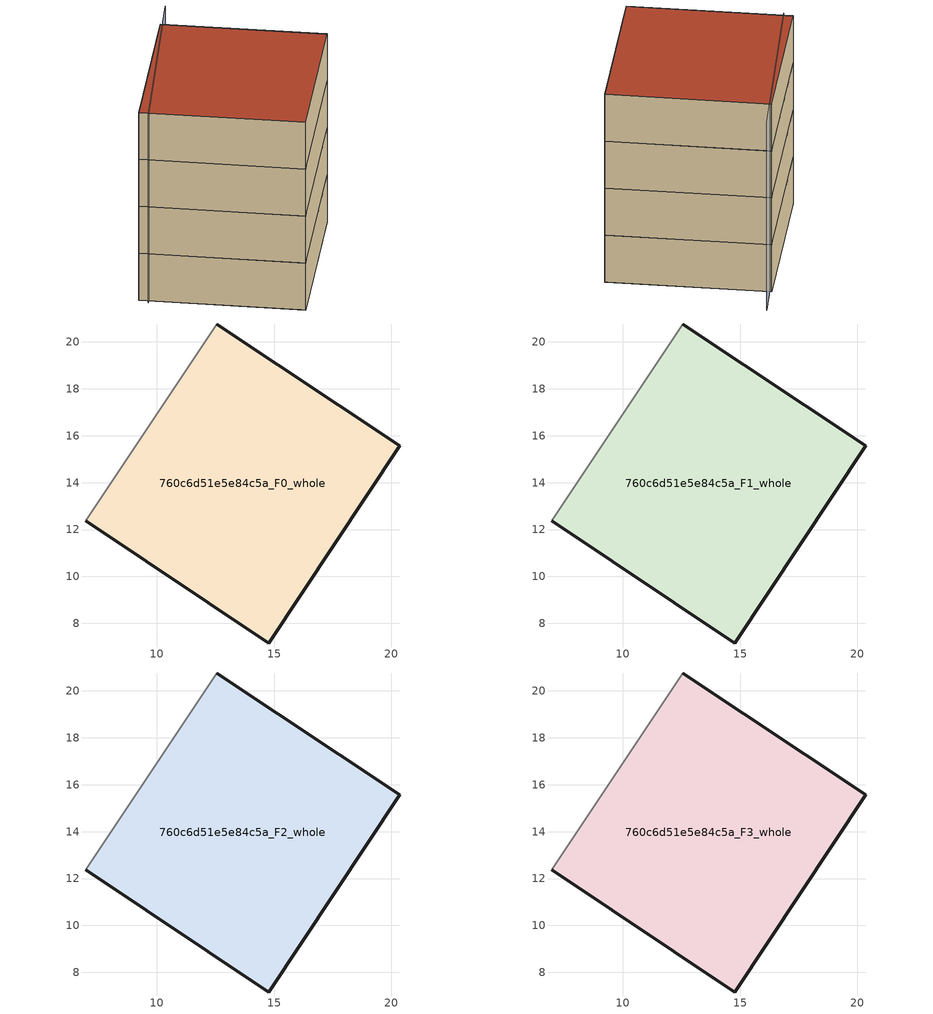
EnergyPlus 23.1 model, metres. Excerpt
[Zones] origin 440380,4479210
760c6d51e5e84c5a_F0_whole
 floor ground (EU_floor_Construction): 14.76,7.17 20.36,15.57 12.57,20.76 6.97,12.37 z0
 wall outside (EU_wall_Construction): 12.57,20.76 20.36,15.57 14.76,7.17 6.97,12.37 z0:3
 wall adiabatic (EU_wall_Construction): 6.97,12.37 12.57,20.76 z0:3
760c6d51e5e84c5a_F1_whole
 floor to 760c6d51e5e84c5a_F0_whole (EU_floor_Construction): 14.76,7.17 20.36,15.57 12.56,20.76 6.96,12.37 z3
 wall outside (EU_wall_Construction): 12.57,20.76 20.36,15.57 14.76,7.17 6.97,12.37 z3:6
 wall adiabatic (EU_wall_Construction): 6.97,12.37 12.57,20.76 z3:6
760c6d51e5e84c5a_F2_whole
 floor to 760c6d51e5e84c5a_F1_whole (EU_floor_Construction): 14.76,7.17 20.36,15.57 12.56,20.76 6.96,12.37 z6
 wall outside (EU_wall_Construction): 12.57,20.76 20.36,15.57 14.76,7.17 6.97,12.37 z6:9
 wall adiabatic (EU_wall_Construction): 6.97,12.37 12.57,20.76 z6:9
760c6d51e5e84c5a_F3_whole
 floor to 760c6d51e5e84c5a_F2_whole (EU_floor_Construction): 14.76,7.17 20.36,15.57 12.56,20.76 6.96,12.37 z9
 wall outside (EU_wall_Construction): 12.57,20.76 20.36,15.57 14.76,7.17 6.97,12.37 z9:12
 wall adiabatic (EU_wall_Construction): 6.97,12.37 12.57,20.76 z9:12
 roof outside (EU_roof_Construction): 20.36,15.57 14.76,7.17 6.97,12.37 12.57,20.76 z12
shading: 13.76,22.47 7.32,11.88 z0:12
[Building]
EU S2 Campaign: North Axis=0; Terrain=City; Solar Distribution=FullExterior
[Site:Location]
Madrid: Latitude=40.5; Longitude=-3.5; Time Zone=1; Elevation=609
[SizingPeriod:WeatherFileDays]
AnnualSizingPeriod: Begin Month=1; Begin Day of Month=1; End Month=12; End Day of Month=31; Day of Week for Start Day=Monday; Use Weather File Daylight Saving Period=No; Use Weather File Rain and Snow Indicators=No
[MATERIAL]
EU_InternalMass_Material: Roughness=MediumRough; Thickness=0.1; Conductivity=1; Density=1800; Specific Heat=900; Thermal Absorptance=0.9; Solar Absorptance=0.7; Visible Absorptance=0.7
[MATERIAL:NOMASS] Roughness=MediumRough; Thermal Absorptance=0.9; Solar Absorptance=0.7; Visible Absorptance=0.7
Name | Thermal Resistance
EU_wall_NoMass; EU_roof_NoMass | 2.16768
EU_floor_NoMass | 1.14339
[CONSTRUCTION]
EU_wall_Construction: EU_wall_NoMass
EU_roof_Construction: EU_roof_NoMass
EU_floor_Construction: EU_floor_NoMass
EU_InternalMass_Construction: EU_InternalMass_Material
[ZONE] Type=1; Multiplier=1; Ceiling Height=autocalculate; Floor Area=autocalculate; Part of Total Floor Area=Yes
Name | Volume
760c6d51e5e84c5a_F0_whole | 283.693
760c6d51e5e84c5a_F1_whole; 760c6d51e5e84c5a_F2_whole; 760c6d51e5e84c5a_F3_whole | 283.694
[INTERNALMASS] Construction=EU_InternalMass_Construction; Surface Area=94.5645
Name | Zone or ZoneList
760c6d51e5e84c5a_F0_whole_EU_InternalMass | 760c6d51e5e84c5a_F0_whole
760c6d51e5e84c5a_F1_whole_EU_InternalMass | 760c6d51e5e84c5a_F1_whole
760c6d51e5e84c5a_F2_whole_EU_InternalMass | 760c6d51e5e84c5a_F2_whole
760c6d51e5e84c5a_F3_whole_EU_InternalMass | 760c6d51e5e84c5a_F3_whole
[OTHEREQUIPMENT] Fuel Type=Electricity; Design Level Calculation Method=Watts/Area; Power per Zone Floor Area=1; Fraction Latent=0; Fraction Radiant=0; Fraction Lost=0; Carbon Dioxide Generation Rate=0; EndUse Subcategory=EU_Step8_InternalGains
Name | Zone or ZoneList or Space or SpaceList | Schedule
EU_Step8_InternalGain_760c6d51e5e84c5a_F0_whole_f000 | 760c6d51e5e84c5a_F0_whole | EU_Step8_GainSchedule_760c6d51e5e84c5a_F0_whole_f000
EU_Step8_InternalGain_760c6d51e5e84c5a_F1_whole_f000 | 760c6d51e5e84c5a_F1_whole | EU_Step8_GainSchedule_760c6d51e5e84c5a_F1_whole_f000
EU_Step8_InternalGain_760c6d51e5e84c5a_F2_whole_f000 | 760c6d51e5e84c5a_F2_whole | EU_Step8_GainSchedule_760c6d51e5e84c5a_F2_whole_f000
EU_Step8_InternalGain_760c6d51e5e84c5a_F3_whole_f000 | 760c6d51e5e84c5a_F3_whole | EU_Step8_GainSchedule_760c6d51e5e84c5a_F3_whole_f000
[ZONEVENTILATION:DESIGNFLOWRATE] Schedule=EU_AlwaysOn; Design Flow Rate Calculation Method=AirChanges/Hour; Air Changes per Hour=0.480546; Ventilation Type=Natural; Fan Pressure Rise=0; Fan Total Efficiency=1; Constant Term Coefficient=1; Temperature Term Coefficient=0; Velocity Term Coefficient=0; Velocity Squared Term Coefficient=0; Minimum Indoor Temperature=-100; Maximum Indoor Temperature=100; Delta Temperature=-100; Minimum Outdoor Temperature=-100; Maximum Outdoor Temperature=100; Maximum Wind Speed=40
Name | Zone or ZoneList or Space or SpaceList
EU_ConstantAir_760c6d51e5e84c5a_F0_whole | 760c6d51e5e84c5a_F0_whole
EU_ConstantAir_760c6d51e5e84c5a_F1_whole | 760c6d51e5e84c5a_F1_whole
EU_ConstantAir_760c6d51e5e84c5a_F2_whole | 760c6d51e5e84c5a_F2_whole
EU_ConstantAir_760c6d51e5e84c5a_F3_whole | 760c6d51e5e84c5a_F3_whole
[HVACTEMPLATE:THERMOSTAT] Constant Heating Setpoint=20; Constant Cooling Setpoint=50
EU_HeatOnly_760c6d51e5e84c5a_F0_whole; EU_HeatOnly_760c6d51e5e84c5a_F1_whole; EU_HeatOnly_760c6d51e5e84c5a_F2_whole; EU_HeatOnly_760c6d51e5e84c5a_F3_whole
[HVACTEMPLATE:ZONE:IDEALLOADSAIRSYSTEM] System Availability Schedule=EU_AlwaysOn; Maximum Heating Supply Air Temperature=50; Minimum Cooling Supply Air Temperature=13; Maximum Heating Supply Air Humidity Ratio=0.0156; Minimum Cooling Supply Air Humidity Ratio=0.0077; Heating Limit=NoLimit; Cooling Limit=NoLimit; Heating Availability Schedule=EU_AlwaysOn; Cooling Availability Schedule=EU_CoolingOff; Dehumidification Control Type=ConstantSensibleHeatRatio; Cooling Sensible Heat Ratio=0.7; Dehumidification Setpoint=60; Humidification Control Type=None; Humidification Setpoint=30; Outdoor Air Method=None; Outdoor Air Flow Rate per Person=0.00944; Outdoor Air Flow Rate per Zone Floor Area=0; Outdoor Air Flow Rate per Zone=0; Demand Controlled Ventilation Type=None; Outdoor Air Economizer Type=NoEconomizer; Heat Recovery Type=None; Sensible Heat Recovery Effectiveness=0.7; Latent Heat Recovery Effectiveness=0.65
Name | Template Thermostat
760c6d51e5e84c5a_F0_whole | EU_HeatOnly_760c6d51e5e84c5a_F0_whole
760c6d51e5e84c5a_F1_whole | EU_HeatOnly_760c6d51e5e84c5a_F1_whole
760c6d51e5e84c5a_F2_whole | EU_HeatOnly_760c6d51e5e84c5a_F2_whole
760c6d51e5e84c5a_F3_whole | EU_HeatOnly_760c6d51e5e84c5a_F3_whole
[SIZING:ZONE] Zone Cooling Design Supply Air Temperature Input Method=SupplyAirTemperature; Zone Cooling Design Supply Air Temperature=13; Zone Heating Design Supply Air Temperature Input Method=SupplyAirTemperature; Zone Heating Design Supply Air Temperature=50; Zone Cooling Design Supply Air Humidity Ratio=0.008; Zone Heating Design Supply Air Humidity Ratio=0.008; Cooling Design Air Flow Method=DesignDay; Cooling Design Air Flow Rate=0; Cooling Minimum Air Flow per Zone Floor Area=0.000762; Cooling Minimum Air Flow=0; Cooling Minimum Air Flow Fraction=0.2; Heating Design Air Flow Method=DesignDay; Heating Design Air Flow Rate=0; Heating Maximum Air Flow per Zone Floor Area=0.002032; Heating Maximum Air Flow=0.141576; Heating Maximum Air Flow Fraction=0.3; Account for Dedicated Outdoor Air System=No; Dedicated Outdoor Air System Control Strategy=NeutralSupplyAir; Dedicated Outdoor Air Low Setpoint Temperature for Design=autosize; Dedicated Outdoor Air High Setpoint Temperature for Design=autosize; Zone Load Sizing Method=Sensible Load Only No Latent Load; Zone Latent Cooling Design Supply Air Humidity Ratio Input Method=HumidityRatioDifference; Zone Cooling Design Supply Air Humidity Ratio Difference=0.005; Zone Latent Heating Design Supply Air Humidity Ratio Input Method=HumidityRatioDifference; Zone Humidification Design Supply Air Humidity Ratio Difference=0.005
760c6d51e5e84c5a_F0_whole; 760c6d51e5e84c5a_F1_whole; 760c6d51e5e84c5a_F2_whole; 760c6d51e5e84c5a_F3_whole
[SCHEDULE:CONSTANT]
Name | Hourly Value
EU_AlwaysOn | 1
EU_CoolingOff | 0
[SCHEDULE:FILE] Column Number=1; Rows to Skip at Top=0; Number of Hours of Data=8760; Column Separator=Comma; Interpolate to Timestep=No; Minutes per Item=60; Adjust Schedule for Daylight Savings=Yes
Name | File
EU_Step8_GainSchedule_760c6d51e5e84c5a_F0_whole_f000 | ../../schedules/760c6d51e5e84c5a/760c6d51e5e84c5a_F0_whole_f000_gain.csv
EU_Step8_GainSchedule_760c6d51e5e84c5a_F1_whole_f000 | ../../schedules/760c6d51e5e84c5a/760c6d51e5e84c5a_F1_whole_f000_gain.csv
EU_Step8_GainSchedule_760c6d51e5e84c5a_F2_whole_f000 | ../../schedules/760c6d51e5e84c5a/760c6d51e5e84c5a_F2_whole_f000_gain.csv
EU_Step8_GainSchedule_760c6d51e5e84c5a_F3_whole_f000 | ../../schedules/760c6d51e5e84c5a/760c6d51e5e84c5a_F3_whole_f000_gain.csv
